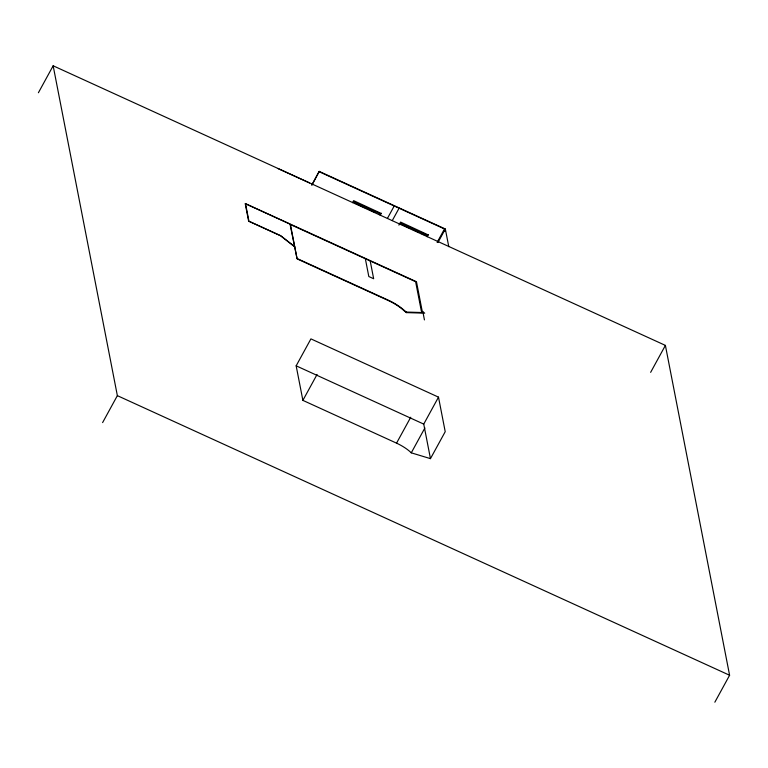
<?xml version="1.0" encoding="UTF-8"?>
<svg xmlns="http://www.w3.org/2000/svg" width="768" height="768" viewBox="0 0 768 768"><rect width="100%" height="100%" fill="white"/><g stroke="black" fill="none" stroke-linecap="round" stroke-linejoin="round"><path stroke-width="1.15" d="M38.4 92.746L53.155 65.789L665.395 345.398L729.6 675.254L714.845 702.211M102.605 422.602L117.36 395.645L53.155 65.789M311.846 184.829L319.21 171.389L445.334 228.998L448.781 246.662M311.914 185.213L319.21 171.389M352.522 202.685L353.635 200.65L381.35 213.494M296.16 365.827L310.915 338.88L438.499 397.142L445.219 431.683L430.464 458.64L411.274 452.832A18.739 5.539 28.7 0 0 396.547 443.146L302.88 400.368L296.16 365.827L423.744 424.099L430.464 458.64M380.198 215.328L381.312 213.283M387.427 218.4L394.214 205.997M392.275 220.618L399.072 208.214M302.88 400.368L317.069 374.458M398.909 225.149L400.579 222.086L428.294 234.931M427.142 236.765L428.256 234.72M437.126 242.4L444.49 228.95L319.286 171.773M437.981 242.438L445.334 228.998M396.547 443.146L410.736 417.235M423.744 424.099L438.499 397.142M411.274 452.832L424.896 427.949M650.64 372.355L665.395 345.398M294.365 246.403L280.685 235.699L248.938 221.203L245.549 203.798L290.026 224.112L297.024 258.49L388.205 300.134A21.667 6.403 28.7 0 1 403.613 309.821L406.301 312.058L423.398 312.576L421.306 310.915L415.622 281.693L290.41 224.506L297.101 258.874L388.262 300.509A20.64 6.106 28.7 0 1 403.93 310.627L406.426 312.614L424.694 313.162L422.198 311.174L416.467 281.731L245.184 203.51L248.63 221.184L280.589 235.786L294.758 246.874M366.922 208.608L354.326 202.858L354.144 201.888L379.325 213.398L379.517 214.358M369.024 209.558L375.312 212.438M410.717 228.605L401.27 224.294L401.088 223.334L426.269 234.835L426.461 235.795M412.819 229.565L419.107 232.435M421.21 233.395L425.405 235.315M277.805 168.47L309.562 182.966M117.36 395.645L729.6 675.254M406.301 312.058L406.426 312.614M444.49 228.95L444.941 231.293M423.302 314.054L424.435 319.91M370.205 260.947L373.661 278.746L368.813 276.528L365.347 258.73"/></g></svg>
